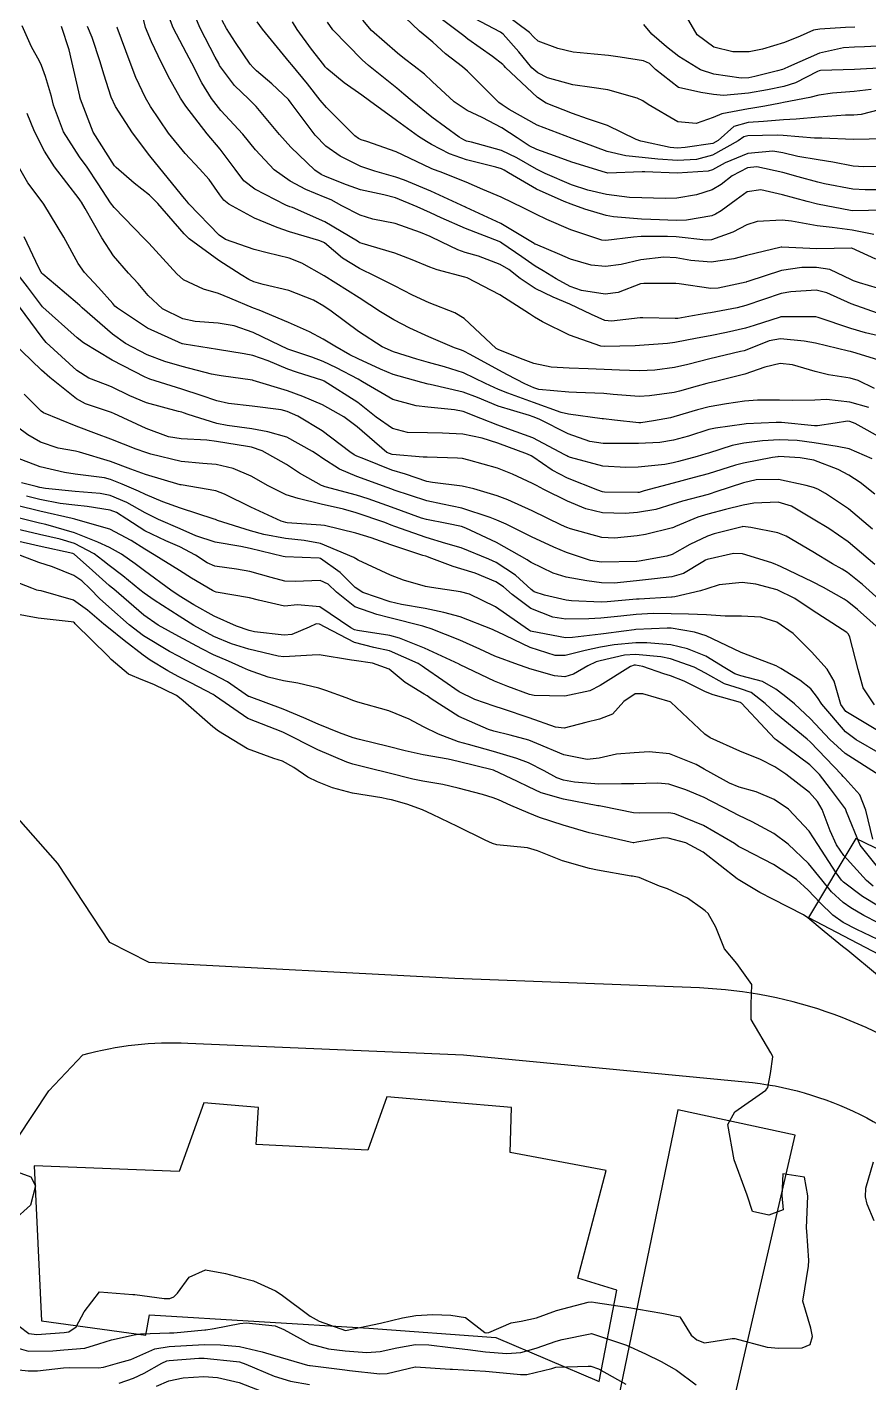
# Model space of a CAD drawing. Header units: metres. Extents: x 318500 to 325275, y 7408834 to 7428799.
# Drawn here: x 323613.6 to 323661.5, y 7419599.3 to 7419676.5 of the extents above; entities that cross this region are included whole.
import ezdxf

# ---------------------------------------------------------------- set-up
doc = ezdxf.new("R2010")
doc.units = ezdxf.units.M
doc.header["$MEASUREMENT"] = 0
for name, color, linetype in [('Curvas de Nivel 1m', 11, 'Continuous'), ('Curvas de Nivel 5m', 15, 'Continuous'), ('Edificações', 30, 'Continuous'), ('Vias Primárias', 230, 'Continuous'), ('Vias Secundárias', 230, 'Continuous')]:
    doc.layers.add(name, color=color, linetype=linetype)

msp = doc.modelspace()

# ---------------------------------------------------------------- linework, layer by layer
at = {"layer": 'Curvas de Nivel 1m', "flags": 128}
for points, elevation in [([(323662.341, 7419660.095), (323660.532, 7419660.739), (323659.136, 7419661.367), (323658.543, 7419661.522), (323657.092, 7419661.434), (323656.54, 7419661.328), (323655.538, 7419661.002), (323654.529, 7419660.644), (323654.039, 7419660.515), (323652.523, 7419660.234), (323652.366, 7419660.208), (323651.502, 7419660.06), (323650.667, 7419659.919), (323650.518, 7419659.906), (323648.669, 7419659.946), (323648.518, 7419659.943), (323646.888, 7419659.751), (323646.515, 7419659.8), (323645.751, 7419660.138), (323644.529, 7419660.719), (323643.571, 7419661.128), (323642.541, 7419661.61), (323641.698, 7419662.193), (323641.051, 7419662.699), (323640.558, 7419662.99), (323639.32, 7419663.465), (323638.564, 7419663.676), (323638.146, 7419663.817), (323637.236, 7419664.25), (323636.575, 7419664.57), (323636.033, 7419664.813), (323634.585, 7419665.321), (323633.318, 7419665.573), (323632.592, 7419665.785), (323631.55, 7419666.326), (323630.936, 7419666.666), (323630.605, 7419666.803), (323629.505, 7419667.253), (323628.614, 7419667.733), (323627.701, 7419668.379), (323626.637, 7419669.513), (323625.921, 7419670.401), (323624.67, 7419671.761), (323624.129, 7419672.428), (323623.581, 7419673.329), (323623.013, 7419674.445), (323622.708, 7419675.013), (323621.963, 7419676.458), (323621.453, 7419677.76)], 756), ([(323662.544, 7419661.487), (323661.003, 7419661.933), (323660.664, 7419662.052), (323660.552, 7419662.112), (323659.308, 7419662.709), (323658.558, 7419662.818), (323657.724, 7419662.813), (323656.556, 7419662.635), (323654.653, 7419662.018), (323654.578, 7419661.991), (323654.549, 7419661.981), (323652.951, 7419661.636), (323652.544, 7419661.62), (323650.734, 7419661.881), (323650.547, 7419661.901), (323648.731, 7419661.913), (323648.547, 7419661.876), (323647.266, 7419661.392), (323646.538, 7419661.297), (323645.18, 7419661.504), (323644.544, 7419661.739), (323643.747, 7419662.162), (323643.001, 7419662.62), (323642.557, 7419662.894), (323641.785, 7419663.414), (323640.645, 7419664.209), (323640.571, 7419664.252), (323640.494, 7419664.288), (323638.582, 7419665.034), (323637.206, 7419665.635), (323636.595, 7419665.92), (323635.845, 7419666.271), (323634.607, 7419666.782), (323633.949, 7419666.957), (323632.614, 7419667.232), (323631.818, 7419667.522), (323630.617, 7419668.002), (323630.38, 7419668.106), (323630.024, 7419668.349), (323628.64, 7419669.671), (323628.007, 7419670.376), (323626.674, 7419671.979), (323626.252, 7419672.396), (323625.452, 7419673.173), (323624.697, 7419674.159), (323624.6, 7419674.322), (323624.547, 7419674.422), (323624.336, 7419674.795), (323623.489, 7419676.439), (323622.756, 7419678.211)], 757), ([(323660.738, 7419676.501), (323660.209, 7419676.477), (323658.736, 7419676.389), (323658.384, 7419676.327), (323657.624, 7419675.987), (323656.726, 7419675.623), (323655.484, 7419675.251), (323654.721, 7419675.1), (323653.787, 7419675.1), (323652.723, 7419675.354), (323651.76, 7419676.06), (323650.756, 7419677.788)], 768), ([(323661.929, 7419663.285), (323660.57, 7419663.924), (323660.554, 7419663.924), (323658.569, 7419663.881), (323656.581, 7419663.979), (323656.553, 7419663.973), (323654.565, 7419663.499), (323653.849, 7419663.317), (323652.561, 7419663.117), (323651.408, 7419663.215), (323650.563, 7419663.362), (323649.877, 7419663.394), (323648.562, 7419663.254), (323647.434, 7419662.993), (323646.557, 7419662.865), (323645.741, 7419662.955), (323644.561, 7419663.292), (323643.96, 7419663.555), (323642.57, 7419664.134), (323642.54, 7419664.151), (323642.495, 7419664.181), (323640.587, 7419665.325), (323638.629, 7419666.23), (323638.6, 7419666.243), (323638.58, 7419666.251), (323636.613, 7419667.154), (323635.112, 7419667.793), (323634.625, 7419667.963), (323633.42, 7419668.302), (323632.633, 7419668.561), (323631.449, 7419669.145), (323630.641, 7419669.72), (323630.036, 7419670.349), (323628.677, 7419672.168), (323628.51, 7419672.372), (323627.575, 7419673.267), (323626.696, 7419674.007), (323626.498, 7419674.193), (323626.335, 7419674.395), (323625.498, 7419675.629), (323624.985, 7419676.416), (323624.737, 7419676.882)], 758), ([(323661.818, 7419664.685), (323660.585, 7419664.935), (323659.445, 7419665.099), (323658.588, 7419665.182), (323657.124, 7419665.452), (323656.593, 7419665.518), (323655.171, 7419665.432), (323654.588, 7419665.238), (323653.792, 7419664.822), (323652.575, 7419664.393), (323652.253, 7419664.375), (323650.577, 7419664.552), (323650.074, 7419664.581), (323648.577, 7419664.572), (323648.135, 7419664.549), (323646.573, 7419664.349), (323646.343, 7419664.362), (323644.582, 7419664.956), (323643.222, 7419665.539), (323642.595, 7419665.844), (323641.901, 7419666.19), (323640.609, 7419666.813), (323639.574, 7419667.262), (323638.622, 7419667.668), (323637.137, 7419668.252), (323636.761, 7419668.388), (323636.632, 7419668.444), (323635.404, 7419669.045), (323634.641, 7419669.406), (323632.972, 7419669.982), (323632.648, 7419670.085), (323632.498, 7419670.162), (323632.295, 7419670.315), (323630.674, 7419671.93), (323630.318, 7419672.345), (323629.598, 7419673.265), (323628.7, 7419674.349), (323628.566, 7419674.507), (323627.037, 7419676.387), (323626.736, 7419676.803)], 759), ([(323662.62, 7419667.237), (323661.314, 7419667.235), (323660.62, 7419667.275), (323659.008, 7419667.581), (323658.626, 7419667.673), (323657.512, 7419667.981), (323656.632, 7419668.221), (323655.167, 7419668.544), (323654.635, 7419668.49), (323653.754, 7419668.033), (323653.128, 7419667.536), (323652.618, 7419667.23), (323651.722, 7419666.95), (323650.61, 7419666.754), (323649.95, 7419666.74), (323648.61, 7419666.786), (323647.913, 7419666.808), (323646.613, 7419666.977), (323645.547, 7419667.209), (323644.62, 7419667.515), (323643.113, 7419668.173), (323642.782, 7419668.328), (323642.632, 7419668.404), (323641.502, 7419669.061), (323640.643, 7419669.48), (323638.924, 7419669.951), (323638.648, 7419670.015), (323638.49, 7419670.074), (323638.219, 7419670.236), (323636.667, 7419671.381), (323635.55, 7419672.277), (323635.087, 7419672.685), (323634.687, 7419673.017), (323633.067, 7419674.306), (323632.705, 7419674.633), (323631.045, 7419676.335), (323630.736, 7419676.772)], 761), ([(323662.637, 7419668.581), (323661.254, 7419668.552), (323660.636, 7419668.589), (323659.486, 7419668.805), (323658.64, 7419668.942), (323657.484, 7419669.139), (323656.644, 7419669.341), (323656.075, 7419669.429), (323654.643, 7419669.296), (323653.365, 7419668.767), (323652.633, 7419668.377), (323652.383, 7419668.302), (323650.631, 7419668.184), (323648.796, 7419668.262), (323648.632, 7419668.267), (323646.686, 7419668.184), (323646.631, 7419668.194), (323646.544, 7419668.218), (323644.637, 7419668.804), (323643.653, 7419669.177), (323642.644, 7419669.537), (323642.205, 7419669.746), (323641.528, 7419670.197), (323640.658, 7419670.765), (323639.538, 7419671.35), (323638.673, 7419671.751), (323637.937, 7419672.241), (323636.697, 7419673.402), (323636.254, 7419673.818), (323635.669, 7419674.276), (323635.111, 7419674.689), (323634.711, 7419675.011), (323633.23, 7419676.305), (323632.739, 7419676.891)], 762), ([(323662.442, 7419670.134), (323660.652, 7419670.095), (323658.866, 7419670.18), (323658.653, 7419670.174), (323658.45, 7419670.175), (323656.655, 7419670.331), (323656.309, 7419670.341), (323654.654, 7419670.306), (323654.427, 7419670.25), (323654.107, 7419670.028), (323652.642, 7419669.211), (323651.731, 7419668.967), (323650.638, 7419668.898), (323649.526, 7419668.974), (323648.64, 7419669.078), (323647.703, 7419669.176), (323646.643, 7419669.427), (323644.65, 7419670.15), (323642.661, 7419670.912), (323641.07, 7419671.808), (323640.678, 7419672.067), (323640.486, 7419672.212), (323638.706, 7419673.988), (323638.421, 7419674.234), (323637.449, 7419674.981), (323636.724, 7419675.633), (323636.387, 7419675.927), (323635.975, 7419676.271), (323634.747, 7419677.428)], 763), ([(323662.629, 7419671.921), (323661.087, 7419671.522), (323660.673, 7419671.484), (323660.208, 7419671.482), (323658.671, 7419671.377), (323657.389, 7419671.263), (323656.668, 7419671.22), (323655.544, 7419671.13), (323654.666, 7419671.068), (323653.86, 7419670.834), (323652.963, 7419670.045), (323652.648, 7419669.876), (323651.074, 7419669.637), (323650.645, 7419669.613), (323650.221, 7419669.652), (323648.649, 7419669.992), (323648.561, 7419670.014), (323648.297, 7419670.105), (323646.661, 7419670.895), (323645.533, 7419671.276), (323644.671, 7419671.578), (323643.182, 7419672.172), (323642.685, 7419672.486), (323640.865, 7419674.208), (323640.792, 7419674.29), (323640.712, 7419674.368), (323640.115, 7419674.817), (323638.726, 7419675.82), (323638.496, 7419676.002), (323638.188, 7419676.238), (323636.746, 7419677.317)], 764), ([(323662.448, 7419674.187), (323660.711, 7419674.088), (323658.775, 7419674.033), (323658.71, 7419674.017), (323658.611, 7419673.971), (323657.367, 7419673.323), (323656.697, 7419673.123), (323655.765, 7419672.932), (323654.691, 7419672.745), (323653.256, 7419672.609), (323652.689, 7419672.66), (323651.98, 7419672.768), (323650.695, 7419673.068), (323649.397, 7419674.09), (323649.049, 7419674.431), (323648.715, 7419674.587), (323647.377, 7419674.78), (323646.717, 7419674.877), (323645.901, 7419674.956), (323644.719, 7419675.063), (323643.833, 7419675.275), (323642.725, 7419675.704), (323642.466, 7419675.922), (323642.219, 7419676.188), (323640.746, 7419677.301)], 766), ([(323662.426, 7419653.004), (323660.761, 7419653.935), (323660.442, 7419654.053), (323660.317, 7419654.067), (323659.619, 7419653.952), (323658.602, 7419653.803), (323658.438, 7419653.805), (323656.561, 7419653.989), (323656.44, 7419654.001), (323656.266, 7419653.993), (323654.546, 7419653.911), (323654.438, 7419653.904), (323652.803, 7419653.676), (323652.433, 7419653.592), (323651.27, 7419653.219), (323650.424, 7419652.986), (323649.65, 7419652.853), (323648.42, 7419652.793), (323647.739, 7419652.791), (323646.42, 7419652.798), (323645.652, 7419652.907), (323644.428, 7419653.349), (323642.779, 7419654.175), (323642.442, 7419654.324), (323642.231, 7419654.396), (323640.451, 7419654.925), (323639.26, 7419655.42), (323638.462, 7419655.721), (323636.577, 7419656.15), (323636.469, 7419656.175), (323636.109, 7419656.265), (323634.813, 7419656.625), (323634.474, 7419656.733), (323633.747, 7419657.027), (323632.483, 7419657.613), (323632.014, 7419657.846), (323631.16, 7419658.33), (323630.496, 7419658.732), (323629.706, 7419659.148), (323628.51, 7419659.684), (323626.84, 7419660.387), (323626.521, 7419660.508), (323625.181, 7419661.065), (323624.529, 7419661.33), (323623.687, 7419661.588), (323622.537, 7419662.12), (323622.166, 7419662.454), (323620.566, 7419664.192), (323620.301, 7419664.474), (323618.596, 7419666.23), (323618.383, 7419666.503), (323617.681, 7419667.584), (323617.069, 7419668.523), (323616.629, 7419669.121), (323615.714, 7419670.539), (323615.156, 7419672.062), (323615.036, 7419672.546), (323614.691, 7419673.692), (323614.462, 7419674.318), (323614.344, 7419674.555), (323613.901, 7419675.374), (323613.36, 7419676.571)], 751), ([(323661.538, 7419654.839), (323660.458, 7419655.155), (323659.127, 7419655.293), (323658.459, 7419655.268), (323657.2, 7419655.242), (323656.459, 7419655.267), (323655.207, 7419655.261), (323654.458, 7419655.202), (323653.429, 7419655.062), (323652.453, 7419654.891), (323651.785, 7419654.722), (323650.444, 7419654.31), (323650.251, 7419654.264), (323649.28, 7419654.087), (323648.565, 7419653.971), (323648.438, 7419653.965), (323647.067, 7419654.121), (323646.441, 7419654.197), (323646.365, 7419654.207), (323644.445, 7419654.463), (323644.036, 7419654.566), (323642.454, 7419655.137), (323641, 7419655.664), (323640.465, 7419655.865), (323639.721, 7419656.217), (323638.476, 7419656.818), (323637.4, 7419657.167), (323636.482, 7419657.416), (323635.819, 7419657.606), (323634.487, 7419658.015), (323633.841, 7419658.296), (323632.503, 7419659.173), (323630.944, 7419660.334), (323630.524, 7419660.611), (323629.93, 7419660.948), (323628.537, 7419661.513), (323627.07, 7419661.849), (323626.536, 7419662), (323626.269, 7419662.126), (323625.815, 7419662.401), (323624.552, 7419663.213), (323622.873, 7419664.445), (323622.574, 7419664.733), (323621.081, 7419666.465), (323620.605, 7419666.937), (323619.743, 7419667.614), (323618.713, 7419668.499), (323618.622, 7419668.602), (323617.41, 7419670.519), (323616.678, 7419672.39), (323616.645, 7419672.53), (323616.637, 7419672.574), (323616.185, 7419674.535), (323616.033, 7419675.214), (323615.603, 7419676.541)], 752), ([(323661.853, 7419655.919), (323660.922, 7419656.381), (323660.476, 7419656.512), (323659.233, 7419656.714), (323658.479, 7419656.904), (323657.19, 7419657.276), (323656.484, 7419657.348), (323655.616, 7419657.138), (323654.477, 7419656.751), (323652.734, 7419656.308), (323652.472, 7419656.252), (323652.312, 7419656.211), (323651.766, 7419656.057), (323650.76, 7419655.773), (323650.465, 7419655.708), (323649.045, 7419655.507), (323648.461, 7419655.477), (323646.993, 7419655.591), (323646.463, 7419655.638), (323644.908, 7419655.701), (323644.464, 7419655.728), (323642.763, 7419655.878), (323642.467, 7419655.958), (323641.956, 7419656.188), (323640.985, 7419656.712), (323640.478, 7419656.977), (323638.854, 7419657.859), (323638.488, 7419658.051), (323638.358, 7419658.101), (323637.958, 7419658.238), (323636.499, 7419658.872), (323635.417, 7419659.366), (323634.513, 7419659.827), (323633.754, 7419660.298), (323632.532, 7419661.093), (323630.55, 7419662.34), (323629.267, 7419663.07), (323628.56, 7419663.34), (323627.297, 7419663.649), (323626.562, 7419663.833), (323624.942, 7419664.414), (323624.574, 7419664.659), (323622.854, 7419666.446), (323622.738, 7419666.584), (323622.603, 7419666.746), (323621.201, 7419668.464), (323620.631, 7419669.17), (323619.636, 7419670.485), (323618.672, 7419671.97), (323618.423, 7419672.504), (323618.003, 7419673.82), (323617.801, 7419674.513), (323617.341, 7419675.901), (323617.089, 7419676.525)], 753), ([(323662.101, 7419657.531), (323660.808, 7419657.935), (323660.491, 7419658.024), (323660.38, 7419658.054), (323658.498, 7419658.511), (323657.853, 7419658.623), (323656.501, 7419658.755), (323655.854, 7419658.645), (323654.491, 7419658.087), (323654.441, 7419658.071), (323654.232, 7419658.024), (323652.486, 7419657.611), (323651.243, 7419657.301), (323650.481, 7419657.131), (323649.364, 7419656.972), (323648.478, 7419656.94), (323647.342, 7419656.98), (323646.479, 7419657.01), (323645.573, 7419657.045), (323644.479, 7419657.091), (323643.463, 7419657.149), (323642.482, 7419657.35), (323641.873, 7419657.578), (323640.489, 7419658.123), (323640.339, 7419658.212), (323638.515, 7419659.904), (323637.985, 7419660.238), (323636.528, 7419660.81), (323635.569, 7419661.24), (323634.542, 7419661.762), (323633.479, 7419662.301), (323632.554, 7419662.754), (323631.588, 7419663.353), (323630.569, 7419664.216), (323630.494, 7419664.266), (323630.235, 7419664.345), (323628.577, 7419664.848), (323627.866, 7419665.091), (323626.588, 7419665.623), (323625.129, 7419666.412), (323624.837, 7419666.651), (323624.605, 7419666.96), (323624.009, 7419667.824), (323623.46, 7419668.437), (323622.633, 7419669.295), (323621.689, 7419670.46), (323620.673, 7419671.978), (323620.384, 7419672.474), (323619.838, 7419673.629), (323619.508, 7419674.488), (323618.761, 7419676.468), (323618.751, 7419676.5)], 754), ([(323662.725, 7419675.445), (323661.278, 7419675.381), (323660.724, 7419675.349), (323660.085, 7419675.311), (323658.72, 7419675.015), (323656.953, 7419674.237), (323656.711, 7419674.124), (323656.621, 7419674.091), (323656.342, 7419674.004), (323655.04, 7419673.68), (323654.704, 7419673.617), (323654.278, 7419673.601), (323652.707, 7419673.824), (323651.95, 7419674.058), (323650.718, 7419674.823), (323650.026, 7419675.384), (323649.184, 7419676.093), (323648.738, 7419676.655)], 767), ([(323661.882, 7419649.918), (323661.039, 7419650.572), (323660.401, 7419650.998), (323659.78, 7419651.326), (323658.409, 7419651.849), (323657.622, 7419651.978), (323656.411, 7419652.048), (323656.357, 7419652.045), (323656.042, 7419651.996), (323654.407, 7419651.686), (323653.937, 7419651.559), (323652.4, 7419651.069), (323651.603, 7419650.853), (323650.395, 7419650.545), (323648.749, 7419650.095), (323648.475, 7419650.012), (323648.389, 7419650.003), (323646.486, 7419650.031), (323646.389, 7419650.04), (323646.12, 7419650.133), (323644.397, 7419650.822), (323643.518, 7419651.28), (323642.409, 7419652.042), (323642.325, 7419652.098), (323642.116, 7419652.184), (323640.419, 7419652.815), (323639.539, 7419653.103), (323638.426, 7419653.323), (323637.282, 7419653.393), (323636.427, 7419653.4), (323635.286, 7419653.418), (323634.43, 7419653.641), (323633.5, 7419654.299), (323632.452, 7419655.126), (323630.555, 7419656.339), (323630.499, 7419656.369), (323630.47, 7419656.382), (323628.964, 7419656.852), (323628.477, 7419657.033), (323627.359, 7419657.504), (323626.484, 7419657.802), (323625.991, 7419657.905), (323624.486, 7419658.15), (323622.58, 7419658.449), (323622.49, 7419658.465), (323622.47, 7419658.47), (323620.503, 7419659.359), (323618.787, 7419660.496), (323618.646, 7419660.623), (323618.523, 7419660.765), (323617.702, 7419661.682), (323616.919, 7419662.524), (323616.548, 7419663.047), (323615.73, 7419664.538), (323614.598, 7419666.421), (323614.506, 7419666.551), (323613.678, 7419667.632), (323613.156, 7419668.572)], 749), ([(323661.738, 7419647.919), (323660.377, 7419649.076), (323659.073, 7419649.96), (323658.627, 7419650.201), (323658.393, 7419650.286), (323657.969, 7419650.399), (323656.398, 7419650.743), (323655.115, 7419650.727), (323654.395, 7419650.561), (323652.832, 7419650.043), (323652.511, 7419649.925), (323652.388, 7419649.892), (323650.925, 7419649.521), (323650.379, 7419649.344), (323649.417, 7419649.041), (323648.371, 7419648.86), (323647.672, 7419648.809), (323646.371, 7419648.851), (323645.441, 7419649.072), (323644.38, 7419649.509), (323643.042, 7419650.17), (323642.621, 7419650.405), (323642.393, 7419650.522), (323641.254, 7419651.053), (323640.402, 7419651.397), (323638.776, 7419651.857), (323638.407, 7419651.938), (323638.139, 7419651.966), (323636.408, 7419652.01), (323636.171, 7419652.027), (323634.409, 7419652.179), (323634.111, 7419652.293), (323632.432, 7419653.753), (323631.671, 7419654.322), (323630.45, 7419654.993), (323629.338, 7419655.475), (323628.461, 7419655.795), (323626.511, 7419656.39), (323626.47, 7419656.4), (323624.694, 7419656.647), (323624.464, 7419656.684), (323624.144, 7419656.746), (323622.471, 7419657.174), (323621.476, 7419657.459), (323620.48, 7419657.835), (323619.244, 7419658.489), (323618.498, 7419659.023), (323616.777, 7419660.526), (323616.646, 7419660.653), (323616.522, 7419660.769), (323615.253, 7419661.823), (323614.539, 7419662.438), (323614.484, 7419662.496), (323614.445, 7419662.551), (323614.31, 7419662.787), (323613.478, 7419664.566)], 748), ([(323661.873, 7419645.917), (323660.349, 7419647.2), (323659.257, 7419647.957), (323658.368, 7419648.493), (323657.135, 7419649.226), (323656.382, 7419649.466), (323654.996, 7419649.396), (323654.379, 7419649.289), (323653.377, 7419649.033), (323652.371, 7419648.771), (323651.813, 7419648.611), (323650.533, 7419648.068), (323650.416, 7419648.012), (323650.359, 7419647.987), (323648.822, 7419647.624), (323648.352, 7419647.542), (323647.065, 7419647.404), (323646.35, 7419647.45), (323644.565, 7419647.939), (323644.358, 7419648.015), (323644.054, 7419648.155), (323642.372, 7419648.965), (323640.991, 7419649.59), (323640.384, 7419649.825), (323639.068, 7419650.223), (323638.391, 7419650.369), (323636.706, 7419650.568), (323636.394, 7419650.642), (323635.168, 7419651.049), (323634.4, 7419651.288), (323632.795, 7419651.918), (323632.408, 7419652.077), (323632.247, 7419652.151), (323632.003, 7419652.316), (323630.428, 7419653.512), (323629.039, 7419654.361), (323628.444, 7419654.627), (323628.098, 7419654.721), (323626.448, 7419654.916), (323625.11, 7419655.07), (323624.448, 7419655.222), (323623.554, 7419655.536), (323622.454, 7419655.896), (323620.621, 7419656.468), (323620.461, 7419656.527), (323620.362, 7419656.571), (323618.476, 7419657.547), (323616.862, 7419658.524), (323616.494, 7419658.812), (323614.542, 7419660.55), (323614.52, 7419660.573), (323613.677, 7419661.708), (323612.998, 7419662.573)], 747), ([(323662.127, 7419643.913), (323661.168, 7419644.777), (323660.325, 7419645.445), (323660.021, 7419645.638), (323659.466, 7419645.953), (323658.34, 7419646.623), (323656.824, 7419647.514), (323656.356, 7419647.707), (323654.819, 7419648.013), (323654.361, 7419648.065), (323654.322, 7419648.059), (323654.166, 7419648.023), (323652.739, 7419647.659), (323652.352, 7419647.531), (323651.351, 7419647.054), (323650.336, 7419646.487), (323650.033, 7419646.376), (323648.461, 7419646.098), (323648.33, 7419646.081), (323648.306, 7419646.077), (323646.329, 7419646.04), (323645.69, 7419646.136), (323644.337, 7419646.59), (323643.605, 7419646.897), (323642.35, 7419647.489), (323640.892, 7419648.202), (323640.363, 7419648.441), (323639.996, 7419648.583), (323638.373, 7419649.122), (323637.284, 7419649.339), (323636.379, 7419649.531), (323634.528, 7419650.148), (323634.389, 7419650.198), (323634.129, 7419650.293), (323632.396, 7419650.917), (323631.419, 7419651.343), (323630.406, 7419651.975), (323630.197, 7419652.132), (323629.888, 7419652.348), (323628.422, 7419653.15), (323627.339, 7419653.468), (323626.429, 7419653.627), (323625.026, 7419653.816), (323624.433, 7419653.93), (323622.808, 7419654.444), (323622.54, 7419654.547), (323622.441, 7419654.581), (323622.267, 7419654.627), (323620.446, 7419655.108), (323619.482, 7419655.516), (323618.455, 7419656.013), (323618.103, 7419656.152), (323617.154, 7419656.52), (323616.466, 7419656.946), (323614.739, 7419658.548), (323614.494, 7419658.834), (323613.219, 7419660.57)], 746), ([(323661.846, 7419637.916), (323661.206, 7419638.892), (323660.918, 7419639.93), (323660.443, 7419641.772), (323660.378, 7419641.939), (323660.281, 7419642.038), (323660.022, 7419642.206), (323658.3, 7419643.307), (323657.323, 7419643.98), (323656.315, 7419644.468), (323655.103, 7419644.793), (323654.319, 7419644.893), (323653.022, 7419644.744), (323652.315, 7419644.518), (323651.962, 7419644.405), (323650.489, 7419644.068), (323650.338, 7419644.041), (323650.31, 7419644.041), (323648.468, 7419643.937), (323648.307, 7419643.927), (323646.653, 7419643.777), (323646.305, 7419643.767), (323644.615, 7419643.837), (323644.306, 7419643.871), (323643.071, 7419644.169), (323642.489, 7419644.355), (323642.313, 7419644.48), (323641.431, 7419645.303), (323640.328, 7419646.014), (323639.92, 7419646.214), (323638.339, 7419646.849), (323637.476, 7419647.11), (323636.348, 7419647.443), (323634.562, 7419648.081), (323634.358, 7419648.156), (323633.992, 7419648.294), (323632.368, 7419648.858), (323631.64, 7419649.052), (323630.375, 7419649.343), (323629.066, 7419649.674), (323628.383, 7419649.882), (323627.355, 7419650.38), (323626.395, 7419650.931), (323625.373, 7419651.378), (323624.402, 7419651.605), (323623.637, 7419651.666), (323622.403, 7419651.779), (323620.689, 7419652.186), (323620.407, 7419652.276), (323619.846, 7419652.478), (323618.418, 7419653.038), (323617.587, 7419653.348), (323616.429, 7419653.783), (323614.588, 7419654.549), (323614.441, 7419654.642), (323613.483, 7419655.598)], 744), ([(323662.207, 7419636.347), (323661.175, 7419636.966), (323660.224, 7419637.536), (323659.937, 7419637.944), (323659.553, 7419639.26), (323659.158, 7419639.956), (323658.265, 7419640.945), (323657.232, 7419641.98), (323656.289, 7419642.622), (323655.387, 7419642.91), (323654.294, 7419642.96), (323653.36, 7419642.968), (323652.295, 7419643.039), (323651.28, 7419643.075), (323650.296, 7419643.11), (323649.265, 7419643.116), (323648.294, 7419643.056), (323647.43, 7419642.976), (323646.291, 7419642.858), (323645.608, 7419642.819), (323644.29, 7419642.8), (323643.547, 7419642.906), (323642.298, 7419643.412), (323641.25, 7419644.196), (323640.756, 7419644.645), (323640.317, 7419644.921), (323639.127, 7419645.417), (323638.324, 7419645.662), (323637.876, 7419645.788), (323636.677, 7419646.255), (323636.332, 7419646.378), (323636.165, 7419646.43), (323634.341, 7419647.029), (323633.224, 7419647.424), (323632.351, 7419647.687), (323630.569, 7419648.124), (323630.357, 7419648.155), (323628.439, 7419648.288), (323628.359, 7419648.299), (323628.102, 7419648.373), (323626.372, 7419649.164), (323624.876, 7419649.919), (323624.385, 7419650.094), (323622.405, 7419650.435), (323622.39, 7419650.436), (323622.349, 7419650.45), (323620.388, 7419651.027), (323619.54, 7419651.335), (323618.399, 7419651.769), (323616.626, 7419652.308), (323616.407, 7419652.355), (323615.422, 7419652.54), (323614.415, 7419652.873), (323613.683, 7419653.299), (323612.435, 7419654.228)], 743), ([(323662.188, 7419635.131), (323660.805, 7419635.931), (323660.207, 7419636.382), (323658.861, 7419637.961), (323658.615, 7419638.346), (323658.239, 7419638.825), (323657.6, 7419639.333), (323656.525, 7419639.987), (323656.252, 7419640.139), (323656.004, 7419640.244), (323654.263, 7419640.901), (323652.64, 7419641.679), (323652.277, 7419641.852), (323651.611, 7419642.057), (323650.283, 7419642.281), (323650.066, 7419642.291), (323648.282, 7419642.204), (323648.191, 7419642.192), (323647.59, 7419642.11), (323646.444, 7419641.961), (323646.277, 7419641.94), (323644.672, 7419641.748), (323644.274, 7419641.738), (323642.37, 7419642.087), (323642.279, 7419642.116), (323642.167, 7419642.182), (323640.299, 7419643.507), (323638.811, 7419644.225), (323638.311, 7419644.344), (323636.657, 7419644.598), (323636.314, 7419644.664), (323635.05, 7419645.012), (323634.32, 7419645.299), (323632.474, 7419646.163), (323632.329, 7419646.25), (323632.296, 7419646.277), (323632.242, 7419646.311), (323630.341, 7419647.103), (323629.417, 7419647.281), (323628.345, 7419647.381), (323627.108, 7419647.623), (323626.352, 7419647.827), (323624.486, 7419648.418), (323624.361, 7419648.464), (323624.296, 7419648.486), (323622.37, 7419649.123), (323621.362, 7419649.468), (323620.374, 7419649.898), (323619.985, 7419650.084), (323619.055, 7419650.49), (323618.384, 7419650.755), (323618.041, 7419650.849), (323616.388, 7419651.058), (323615.78, 7419651.145), (323614.394, 7419651.472), (323612.949, 7419652.025)], 742), ([(323662.119, 7419633.911), (323660.188, 7419635.159), (323659.318, 7419635.953), (323658.217, 7419637.115), (323657.296, 7419637.979), (323656.711, 7419638.461), (323656.238, 7419638.822), (323655.485, 7419639.244), (323654.246, 7419639.578), (323653.909, 7419639.688), (323653.344, 7419640.034), (323652.26, 7419640.698), (323651.208, 7419641.118), (323650.269, 7419641.331), (323648.911, 7419641.449), (323648.27, 7419641.452), (323647.045, 7419641.341), (323646.266, 7419641.207), (323645.385, 7419641.017), (323644.259, 7419640.726), (323643.683, 7419640.734), (323642.265, 7419641.193), (323640.406, 7419642.08), (323640.279, 7419642.141), (323640.122, 7419642.212), (323638.29, 7419642.929), (323637.357, 7419643.181), (323636.297, 7419643.396), (323634.942, 7419643.639), (323634.303, 7419643.792), (323632.74, 7419644.306), (323632.313, 7419644.594), (323631.456, 7419645.458), (323630.329, 7419646.245), (323630.253, 7419646.265), (323628.33, 7419646.353), (323628.216, 7419646.371), (323626.336, 7419646.821), (323625.804, 7419646.932), (323624.341, 7419647.183), (323623.245, 7419647.538), (323622.352, 7419647.935), (323621.116, 7419648.462), (323620.364, 7419648.844), (323619.328, 7419649.444), (323618.373, 7419649.84), (323617.809, 7419649.944), (323616.375, 7419650.065), (323614.689, 7419650.234), (323614.377, 7419650.287), (323614.165, 7419650.34), (323613.335, 7419650.566)], 741), ([(323662.101, 7419628.613), (323661.031, 7419629.926), (323660.258, 7419631.829), (323660.231, 7419631.939), (323660.208, 7419631.997), (323660.151, 7419632.077), (323659.348, 7419633.138), (323658.72, 7419633.962), (323658.178, 7419634.502), (323656.251, 7419635.938), (323656.2, 7419635.974), (323656.177, 7419635.99), (323655.634, 7419636.574), (323654.287, 7419638.019), (323654.253, 7419638.043), (323654.23, 7419638.053), (323652.673, 7419638.482), (323652.236, 7419638.663), (323651.035, 7419639.269), (323650.245, 7419639.564), (323649.861, 7419639.69), (323648.675, 7419640.094), (323648.251, 7419640.177), (323648.177, 7419640.175), (323647.974, 7419640.104), (323646.239, 7419639.013), (323645.655, 7419638.717), (323644.233, 7419638.415), (323642.502, 7419638.446), (323642.233, 7419638.507), (323641, 7419638.961), (323640.241, 7419639.274), (323638.283, 7419640.197), (323638.25, 7419640.214), (323638.223, 7419640.23), (323636.263, 7419641.155), (323634.835, 7419641.718), (323634.274, 7419641.87), (323632.44, 7419642.146), (323632.278, 7419642.186), (323632.068, 7419642.313), (323630.297, 7419643.506), (323629.038, 7419643.62), (323628.298, 7419643.544), (323626.801, 7419643.886), (323626.304, 7419644.017), (323624.393, 7419644.334), (323624.309, 7419644.365), (323624.201, 7419644.422), (323623, 7419645.123), (323622.321, 7419645.574), (323620.883, 7419646.464), (323620.335, 7419646.777), (323619.557, 7419647.266), (323618.351, 7419647.914), (323616.412, 7419648.476), (323616.359, 7419648.489), (323616.205, 7419648.532), (323614.364, 7419648.943), (323613.055, 7419649.258)], 739), ([(323661.779, 7419627.607), (323661.403, 7419627.92), (323660.111, 7419629.345), (323659.701, 7419629.946), (323659.341, 7419630.743), (323658.869, 7419631.959), (323658.605, 7419632.414), (323658.16, 7419632.927), (323656.814, 7419633.984), (323656.176, 7419634.389), (323655.378, 7419634.806), (323654.189, 7419635.287), (323652.509, 7419636.045), (323652.203, 7419636.254), (323650.26, 7419638.07), (323650.23, 7419638.085), (323648.683, 7419638.542), (323648.234, 7419638.544), (323647.587, 7419638.11), (323646.95, 7419637.388), (323646.215, 7419637.102), (323645.439, 7419636.91), (323644.207, 7419636.597), (323643.708, 7419636.657), (323642.215, 7419637.183), (323640.749, 7419637.675), (323640.224, 7419637.838), (323639.122, 7419638.221), (323638.234, 7419638.665), (323637.3, 7419639.304), (323636.248, 7419640.033), (323636.116, 7419640.13), (323635.901, 7419640.265), (323634.261, 7419640.992), (323633.377, 7419641.185), (323632.267, 7419641.46), (323630.599, 7419642.335), (323630.283, 7419642.518), (323630.097, 7419642.529), (323629.692, 7419642.349), (323628.706, 7419641.931), (323628.273, 7419641.886), (323626.578, 7419642.085), (323626.276, 7419642.152), (323625.563, 7419642.401), (323624.288, 7419642.969), (323623.125, 7419643.61), (323622.305, 7419644.128), (323621.82, 7419644.455), (323620.321, 7419645.552), (323619.792, 7419645.946), (323619.022, 7419646.49), (323618.336, 7419646.874), (323617.674, 7419647.176), (323616.348, 7419647.71), (323614.717, 7419648.184), (323614.356, 7419648.264), (323613.134, 7419648.568)], 738), ([(323662.076, 7419626.463), (323661.163, 7419627.006), (323660.089, 7419627.823), (323660.028, 7419627.879), (323659.978, 7419627.942), (323659.678, 7419628.365), (323658.633, 7419629.962), (323658.131, 7419630.736), (323656.961, 7419631.982), (323656.155, 7419632.526), (323655.118, 7419632.964), (323654.162, 7419633.24), (323653.601, 7419633.465), (323652.547, 7419634.044), (323652.173, 7419634.263), (323651.714, 7419634.518), (323650.186, 7419635.134), (323649.036, 7419635.239), (323648.186, 7419635.191), (323647.186, 7419635.114), (323646.181, 7419634.892), (323645.511, 7419634.806), (323644.184, 7419635.066), (323642.651, 7419635.716), (323642.196, 7419635.905), (323641.128, 7419636.196), (323640.203, 7419636.419), (323639.903, 7419636.514), (323638.215, 7419637.256), (323636.63, 7419638.254), (323636.4, 7419638.426), (323636.233, 7419638.527), (323635.159, 7419639.196), (323634.247, 7419639.942), (323633.293, 7419640.3), (323632.252, 7419640.436), (323632.102, 7419640.462), (323630.256, 7419640.758), (323629.855, 7419640.747), (323628.254, 7419640.659), (323627.936, 7419640.692), (323626.26, 7419641.089), (323625.277, 7419641.393), (323624.271, 7419641.815), (323623.124, 7419642.437), (323622.288, 7419642.965), (323620.879, 7419643.887), (323620.307, 7419644.273), (323620.056, 7419644.474), (323619.096, 7419645.266), (323618.323, 7419645.846), (323617.963, 7419646.144), (323617.47, 7419646.513), (323616.338, 7419647.096), (323615.531, 7419647.35), (323614.346, 7419647.612), (323612.983, 7419647.938)], 737), ([(323662.064, 7419625.503), (323661.252, 7419625.922), (323660.5, 7419626.36), (323660.077, 7419626.664), (323659.412, 7419627.279), (323658.866, 7419627.958), (323658.104, 7419628.891), (323656.943, 7419629.982), (323656.129, 7419630.59), (323654.889, 7419631.258), (323654.144, 7419631.618), (323653.349, 7419632.032), (323652.553, 7419632.443), (323652.156, 7419632.64), (323651.128, 7419633.092), (323650.163, 7419633.408), (323649.537, 7419633.453), (323648.163, 7419633.418), (323647.468, 7419633.415), (323646.163, 7419633.413), (323644.782, 7419633.526), (323644.165, 7419633.636), (323643.779, 7419633.768), (323643.06, 7419634.167), (323642.177, 7419634.622), (323641.505, 7419634.865), (323640.186, 7419635.258), (323638.752, 7419635.664), (323638.194, 7419635.821), (323637.044, 7419636.247), (323636.206, 7419636.666), (323635.372, 7419637.113), (323634.219, 7419637.579), (323632.454, 7419638.081), (323632.228, 7419638.155), (323631.798, 7419638.316), (323630.645, 7419638.745), (323630.235, 7419638.878), (323629.041, 7419639.161), (323628.239, 7419639.291), (323627.359, 7419639.497), (323626.245, 7419639.894), (323625.901, 7419640.049), (323625.102, 7419640.407), (323624.255, 7419640.769), (323623.583, 7419641.107), (323622.271, 7419641.819), (323621.111, 7419642.462), (323620.288, 7419643.028), (323618.572, 7419644.496), (323618.43, 7419644.617), (323618.312, 7419644.712), (323617.363, 7419645.561), (323616.329, 7419646.488), (323616.249, 7419646.531), (323614.336, 7419646.948), (323613.833, 7419647.062), (323612.342, 7419647.406)], 736), ([(323662.019, 7419622.535), (323660.337, 7419623.936), (323660.043, 7419624.165), (323658.999, 7419625.013), (323658.067, 7419625.8), (323657.807, 7419625.973), (323656.079, 7419626.864), (323655.324, 7419627.243), (323654.09, 7419627.988), (323654.072, 7419628.002), (323654.047, 7419628.021), (323652.112, 7419629.537), (323651.123, 7419630.06), (323650.124, 7419630.341), (323649.849, 7419630.349), (323648.325, 7419630.097), (323648.157, 7419630.062), (323648.119, 7419630.065), (323647.945, 7419630.103), (323646.126, 7419630.522), (323645.62, 7419630.643), (323644.134, 7419631.065), (323642.797, 7419631.514), (323642.144, 7419631.771), (323641.172, 7419632.195), (323640.457, 7419632.509), (323640.154, 7419632.628), (323639.556, 7419632.816), (323638.16, 7419633.181), (323637.298, 7419633.379), (323636.163, 7419633.576), (323635.584, 7419633.689), (323634.168, 7419634.054), (323633.159, 7419634.3), (323632.174, 7419634.548), (323631.836, 7419634.654), (323630.185, 7419635.357), (323628.2, 7419636.37), (323626.211, 7419637.142), (323624.363, 7419638.418), (323624.284, 7419638.473), (323624.231, 7419638.505), (323622.969, 7419639.171), (323622.241, 7419639.542), (323621.649, 7419639.861), (323620.644, 7419640.466), (323620.254, 7419640.742), (323619.166, 7419641.587), (323618.277, 7419642.297), (323618.016, 7419642.504), (323617.085, 7419643.312), (323616.293, 7419643.876), (323614.442, 7419644.405), (323614.299, 7419644.424), (323614.196, 7419644.449), (323613.909, 7419644.556), (323612.309, 7419645.196)], 734), ([(323613.188, 7419602.558), (323613.744, 7419602.138), (323614.204, 7419602.082), (323615.745, 7419602.187), (323616.027, 7419602.236), (323616.446, 7419602.513), (323616.888, 7419603.379), (323617.77, 7419604.5), (323619.654, 7419604.357), (323619.769, 7419604.347), (323621.449, 7419604.127), (323621.767, 7419604.129), (323621.99, 7419604.215), (323622.195, 7419604.436), (323622.875, 7419605.338), (323623.79, 7419605.76), (323624.934, 7419605.549), (323625.784, 7419605.327), (323626.532, 7419605.129), (323627.773, 7419604.558), (323628.098, 7419604.357), (323629.758, 7419603.114), (323630.252, 7419602.829), (323631.75, 7419602.31), (323633.754, 7419602.728), (323634.998, 7419603.027), (323635.759, 7419603.161), (323636.725, 7419603.211), (323637.76, 7419603.182), (323638.583, 7419603.042), (323639.677, 7419602.201), (323639.75, 7419602.18), (323639.771, 7419602.178), (323639.923, 7419602.198), (323641.191, 7419602.751), (323641.757, 7419602.831), (323642.625, 7419603.033), (323643.763, 7419603.45), (323645.563, 7419603.918), (323645.768, 7419603.931), (323645.977, 7419603.909), (323647.765, 7419603.639), (323649.088, 7419603.405), (323649.762, 7419603.298), (323650.786, 7419603.085), (323651.43, 7419602.045), (323651.746, 7419601.774), (323652.174, 7419601.606), (323653.748, 7419601.858), (323653.905, 7419601.86), (323655.741, 7419601.358), (323656.421, 7419601.302), (323657.74, 7419601.321), (323658.198, 7419601.508), (323658.318, 7419601.961), (323658.23, 7419602.438), (323657.77, 7419603.97), (323658.094, 7419605.966), (323658.126, 7419606.287), (323657.996, 7419607.968), (323657.995, 7419608.131), (323658.069, 7419609.967), (323657.866, 7419611.036), (323656.631, 7419611.219), (323656.589, 7419609.983), (323656.653, 7419609.17), (323655.839, 7419608.87), (323654.909, 7419609.072), (323654.603, 7419610.009), (323653.88, 7419612.02), (323653.509, 7419614.026), (323653.917, 7419614.757), (323655.663, 7419615.994), (323655.78, 7419616.144), (323655.944, 7419616.935), (323656.068, 7419617.879), (323656.031, 7419617.989), (323655.962, 7419618.103), (323654.847, 7419620.007), (323654.846, 7419620.855), (323654.876, 7419622.007), (323654.028, 7419623.206), (323653.326, 7419624.031), (323652.828, 7419625.269), (323652.384, 7419626.045), (323652.222, 7419626.198), (323652.073, 7419626.313), (323651.222, 7419626.915), (323650.084, 7419627.45), (323649.616, 7419627.607), (323648.463, 7419628.094), (323648.091, 7419628.164), (323648.019, 7419628.173), (323646.096, 7419628.51), (323645.633, 7419628.599), (323644.103, 7419629.035), (323642.68, 7419629.603), (323642.114, 7419629.778), (323640.373, 7419629.949), (323640.117, 7419630.02), (323639.71, 7419630.214), (323638.131, 7419630.995), (323636.709, 7419631.684), (323636.145, 7419631.943), (323635.252, 7419632.273), (323634.371, 7419632.506), (323634.153, 7419632.557), (323633.823, 7419632.623), (323632.156, 7419632.887), (323631.026, 7419633.194), (323630.162, 7419633.533), (323629.622, 7419633.805), (323628.828, 7419634.36), (323628.175, 7419634.71), (323627.688, 7419634.864), (323626.185, 7419635.416), (323624.532, 7419636.415), (323624.204, 7419636.676), (323622.525, 7419638.146), (323622.229, 7419638.404), (323622.149, 7419638.451), (323620.855, 7419639.083), (323620.239, 7419639.331), (323619.422, 7419639.663), (323618.432, 7419640.497), (323618.253, 7419640.687), (323616.389, 7419642.528), (323616.334, 7419642.582), (323616.281, 7419642.619), (323616.161, 7419642.652), (323614.283, 7419642.859), (323612.843, 7419643.129)], 733), ([(323613.087, 7419611.337), (323613.857, 7419611.047), (323614.117, 7419610.546), (323613.839, 7419609.442), (323612.876, 7419608.564)], 733), ([(323661.836, 7419608.544), (323661.432, 7419609.502), (323661.334, 7419609.918), (323661.369, 7419610.405), (323661.806, 7419611.911)], 734), ([(323612.931, 7419601.363), (323613.729, 7419601.13), (323615.104, 7419601.154), (323615.73, 7419601.205), (323616.93, 7419601.31), (323617.736, 7419601.539), (323618.456, 7419601.772), (323619.744, 7419602.066), (323620.093, 7419602.117), (323621.746, 7419602.17), (323622.002, 7419602.182), (323623.749, 7419602.341), (323623.821, 7419602.347), (323624.294, 7419602.412), (323625.753, 7419602.713), (323626.103, 7419602.735), (323627.752, 7419602.58), (323628.244, 7419602.355), (323629.738, 7419601.554), (323630.785, 7419601.273), (323631.733, 7419601.157), (323632.975, 7419601.048), (323633.732, 7419601.104), (323634.68, 7419601.327), (323635.739, 7419601.503), (323636.501, 7419601.486), (323637.737, 7419601.345), (323638.726, 7419601.224), (323639.733, 7419601.09), (323640.929, 7419600.991), (323641.733, 7419601.05), (323642.612, 7419601.292), (323643.743, 7419601.702), (323644.088, 7419601.801), (323645.67, 7419602.121), (323645.75, 7419602.129), (323645.818, 7419602.119), (323647.74, 7419601.464), (323648.83, 7419600.987), (323649.727, 7419600.542), (323650.596, 7419600.057), (323651.708, 7419599.219)], 734), ([(323618.878, 7419599.307), (323619.707, 7419599.6), (323620.301, 7419599.871), (323621.318, 7419600.446), (323621.586, 7419600.578), (323621.722, 7419600.603), (323623.415, 7419600.733), (323623.725, 7419600.732), (323625.563, 7419600.551), (323625.722, 7419600.52), (323626.098, 7419600.384), (323627.71, 7419599.709), (323628.626, 7419599.431), (323629.704, 7419599.24)], 736), ([(323621.008, 7419599.143), (323621.705, 7419599.44), (323622.531, 7419599.609), (323623.709, 7419599.688), (323624.478, 7419599.639), (323625.704, 7419599.347), (323627.331, 7419598.73)], 737)]:
    msp.add_lwpolyline(points, dxfattribs=dict(at, elevation=elevation))
at = {"layer": 'Curvas de Nivel 5m', "flags": 128}
for points, elevation in [([(323662.504, 7419658.835), (323661.34, 7419659.095), (323660.511, 7419659.336), (323658.651, 7419659.968), (323658.521, 7419660.009), (323658.475, 7419660.016), (323656.52, 7419660.002), (323656.482, 7419659.991), (323655.01, 7419659.515), (323654.51, 7419659.365), (323653.43, 7419659.112), (323652.503, 7419658.933), (323651.769, 7419658.79), (323650.497, 7419658.548), (323650.076, 7419658.496), (323648.494, 7419658.377), (323648.242, 7419658.356), (323646.493, 7419658.314), (323646.292, 7419658.333), (323644.502, 7419658.959), (323642.966, 7419659.72), (323642.517, 7419659.988), (323642.226, 7419660.184), (323640.536, 7419661.251), (323638.681, 7419662.229), (323638.55, 7419662.272), (323636.978, 7419662.677), (323636.556, 7419662.829), (323635.545, 7419663.26), (323634.563, 7419663.632), (323632.704, 7419664.173), (323632.569, 7419664.222), (323632.514, 7419664.256), (323632.434, 7419664.312), (323630.586, 7419665.414), (323628.743, 7419666.223), (323628.599, 7419666.274), (323628.372, 7419666.372), (323626.609, 7419667.271), (323625.971, 7419667.757), (323625.474, 7419668.407), (323624.637, 7419669.546), (323623.884, 7419670.431), (323622.673, 7419671.999), (323622.375, 7419672.453), (323621.759, 7419673.527), (323621.289, 7419674.464), (323620.718, 7419675.651), (323620.39, 7419676.475), (323620.264, 7419676.95)], 755), ([(323662.432, 7419666.083), (323660.602, 7419666.048), (323660.487, 7419666.056), (323658.607, 7419666.426), (323658.017, 7419666.568), (323656.615, 7419666.957), (323655.383, 7419667.244), (323654.616, 7419667.117), (323653.98, 7419666.659), (323653.132, 7419666.042), (323652.801, 7419665.843), (323652.596, 7419665.763), (323651.156, 7419665.5), (323650.591, 7419665.489), (323649.137, 7419665.547), (323648.592, 7419665.575), (323647.014, 7419665.704), (323646.595, 7419665.767), (323645.373, 7419666.142), (323644.604, 7419666.417), (323644.19, 7419666.572), (323642.616, 7419667.279), (323641.041, 7419668.204), (323640.786, 7419668.362), (323640.632, 7419668.438), (323640.318, 7419668.528), (323638.637, 7419668.937), (323637.673, 7419669.277), (323636.645, 7419669.81), (323636.36, 7419669.978), (323635.913, 7419670.271), (323634.663, 7419671.184), (323633.121, 7419672.306), (323632.683, 7419672.622), (323631.691, 7419673.326), (323630.698, 7419674.135), (323630.6, 7419674.243), (323630.518, 7419674.343), (323629.83, 7419675.236), (323629.008, 7419676.366), (323628.736, 7419676.799)], 760), ([(323661.671, 7419672.955), (323660.693, 7419672.835), (323659.467, 7419672.734), (323658.69, 7419672.626), (323658.169, 7419672.496), (323656.683, 7419672.205), (323656.502, 7419672.173), (323655.617, 7419672.006), (323654.826, 7419671.87), (323654.677, 7419671.852), (323653.162, 7419671.554), (323652.67, 7419671.359), (323651.71, 7419671.013), (323650.665, 7419671.098), (323648.977, 7419672.096), (323648.683, 7419672.303), (323648.343, 7419672.448), (323646.692, 7419672.924), (323645.772, 7419673.061), (323644.696, 7419673.213), (323643.258, 7419673.616), (323642.706, 7419673.887), (323642.369, 7419674.185), (323641.616, 7419675.093), (323640.729, 7419676.103), (323640.572, 7419676.212), (323638.744, 7419677.176)], 765), ([(323661.73, 7419651.92), (323660.418, 7419652.493), (323659.737, 7419652.634), (323658.423, 7419652.835), (323657.446, 7419652.959), (323656.425, 7419653), (323655.476, 7419652.952), (323654.422, 7419652.822), (323653.764, 7419652.686), (323652.413, 7419652.253), (323652.261, 7419652.203), (323651.764, 7419652.056), (323650.704, 7419651.77), (323650.406, 7419651.694), (323649.921, 7419651.593), (323648.404, 7419651.451), (323647.717, 7419651.424), (323646.404, 7419651.514), (323644.563, 7419651.993), (323644.409, 7419652.051), (323644.344, 7419652.086), (323644.235, 7419652.153), (323642.424, 7419653.11), (323640.993, 7419653.64), (323640.434, 7419653.832), (323639.452, 7419654.22), (323638.446, 7419654.609), (323637.967, 7419654.718), (323636.449, 7419654.87), (323635.771, 7419654.949), (323634.455, 7419655.309), (323632.724, 7419656.307), (323632.472, 7419656.46), (323631.253, 7419657.103), (323630.481, 7419657.467), (323629.838, 7419657.704), (323628.488, 7419658.175), (323628.038, 7419658.375), (323626.501, 7419659.116), (323625.419, 7419659.494), (323624.508, 7419659.652), (323623.201, 7419659.749), (323622.512, 7419659.898), (323621.346, 7419660.462), (323620.527, 7419661.217), (323619.966, 7419661.911), (323619.418, 7419662.487), (323618.555, 7419663.485), (323617.89, 7419664.51), (323616.952, 7419666.167), (323616.732, 7419666.528), (323616.68, 7419666.608), (323616.602, 7419666.725), (323615.203, 7419668.544), (323614.633, 7419669.431), (323614.074, 7419670.559), (323613.642, 7419671.589)], 750), ([(323662.283, 7419642.089), (323660.88, 7419643.353), (323660.308, 7419643.818), (323660.121, 7419643.943), (323658.956, 7419644.6), (323658.32, 7419644.928), (323656.536, 7419645.78), (323656.329, 7419645.873), (323656.243, 7419645.906), (323656.006, 7419645.995), (323654.338, 7419646.525), (323653.838, 7419646.527), (323652.332, 7419646.187), (323652.234, 7419646.149), (323652.084, 7419646.052), (323650.983, 7419645.403), (323650.321, 7419645.213), (323649.333, 7419645.098), (323648.319, 7419644.985), (323647.046, 7419644.848), (323646.317, 7419644.857), (323645.481, 7419644.976), (323644.32, 7419645.195), (323643.582, 7419645.42), (323642.328, 7419646.023), (323642.232, 7419646.084), (323642.09, 7419646.184), (323640.344, 7419647.152), (323638.602, 7419647.982), (323638.358, 7419648.066), (323637.523, 7419648.243), (323636.363, 7419648.468), (323636.084, 7419648.545), (323634.373, 7419649.174), (323633.045, 7419649.638), (323632.383, 7419649.852), (323630.594, 7419650.337), (323630.442, 7419650.39), (323630.391, 7419650.409), (323629.145, 7419651.106), (323628.402, 7419651.607), (323627.027, 7419652.384), (323626.413, 7419652.581), (323626.184, 7419652.623), (323624.417, 7419652.909), (323623.862, 7419652.985), (323622.419, 7419653.059), (323621.696, 7419653.182), (323620.428, 7419653.647), (323618.588, 7419654.498), (323618.489, 7419654.548), (323618.441, 7419654.57), (323616.977, 7419655.054), (323616.448, 7419655.336), (323614.948, 7419656.545), (323614.466, 7419656.978), (323612.801, 7419658.575)], 745), ([(323661.767, 7419630.274), (323661.366, 7419631.922), (323661.025, 7419632.794), (323660.168, 7419633.747), (323660.075, 7419633.848), (323659.996, 7419633.943), (323658.198, 7419635.816), (323658.024, 7419635.972), (323656.222, 7419637.444), (323655.635, 7419637.999), (323654.84, 7419638.615), (323654.238, 7419638.827), (323653.327, 7419639.12), (323652.247, 7419639.716), (323651.601, 7419640.056), (323650.257, 7419640.538), (323649.693, 7419640.644), (323648.26, 7419640.784), (323647.623, 7419640.746), (323646.255, 7419640.43), (323646.021, 7419640.365), (323645.537, 7419640.137), (323644.732, 7419639.659), (323644.244, 7419639.519), (323643.652, 7419639.567), (323642.248, 7419639.965), (323642.086, 7419640.02), (323641.605, 7419640.19), (323640.257, 7419640.699), (323639.394, 7419641.088), (323638.271, 7419641.604), (323636.632, 7419642.255), (323636.281, 7419642.359), (323636.151, 7419642.393), (323634.289, 7419642.871), (323633.533, 7419643.056), (323632.298, 7419643.505), (323631.244, 7419644.326), (323630.775, 7419644.794), (323630.317, 7419644.991), (323628.888, 7419644.934), (323628.316, 7419644.955), (323627.531, 7419645.164), (323626.321, 7419645.507), (323625.556, 7419645.635), (323624.324, 7419645.813), (323623.897, 7419645.997), (323623.228, 7419646.437), (323622.337, 7419646.917), (323621.54, 7419647.26), (323620.35, 7419647.826), (323619.31, 7419648.486), (323618.736, 7419648.866), (323618.365, 7419649.004), (323617.057, 7419649.209), (323616.367, 7419649.279), (323615.522, 7419649.385), (323614.371, 7419649.616), (323613.609, 7419649.798)], 740), ([(323662.05, 7419624.563), (323660.854, 7419625.132), (323660.064, 7419625.529), (323659.478, 7419625.949), (323658.76, 7419626.643), (323658.084, 7419627.373), (323657.415, 7419627.977), (323656.103, 7419628.836), (323654.428, 7419629.703), (323654.118, 7419629.865), (323653.883, 7419630.024), (323652.135, 7419631.058), (323650.5, 7419631.711), (323650.146, 7419631.771), (323648.484, 7419631.756), (323648.145, 7419631.776), (323646.379, 7419632.127), (323646.184, 7419632.163), (323646.15, 7419632.167), (323646.112, 7419632.168), (323644.154, 7419632.546), (323642.9, 7419632.912), (323642.161, 7419633.251), (323641.536, 7419633.562), (323640.17, 7419634.21), (323638.177, 7419634.693), (323637.593, 7419634.824), (323636.182, 7419635.084), (323635.159, 7419635.302), (323634.189, 7419635.55), (323632.557, 7419635.944), (323632.196, 7419636.041), (323631.425, 7419636.322), (323630.207, 7419636.822), (323629.385, 7419637.18), (323628.22, 7419637.679), (323626.273, 7419638.39), (323626.24, 7419638.4), (323625.051, 7419639.221), (323624.242, 7419639.651), (323623.722, 7419639.905), (323622.714, 7419640.443), (323622.254, 7419640.689), (323621.748, 7419640.964), (323620.271, 7419641.858), (323619.458, 7419642.482), (323618.295, 7419643.49), (323617.767, 7419643.973), (323617.227, 7419644.516), (323616.759, 7419644.975), (323616.311, 7419645.289), (323615.091, 7419645.77), (323614.322, 7419646.015), (323612.873, 7419646.572)], 735), ([(323612.098, 7419600.19), (323613.712, 7419600.018), (323614.237, 7419600.017), (323615.715, 7419600.188), (323616.038, 7419600.194), (323617.715, 7419600.179), (323617.987, 7419600.225), (323618.926, 7419600.482), (323619.542, 7419600.653), (323619.724, 7419600.734), (323620.916, 7419601.269), (323621.734, 7419601.404), (323622.707, 7419601.459), (323623.736, 7419601.502), (323624.647, 7419601.495), (323625.735, 7419601.395), (323627.016, 7419601.085), (323627.728, 7419600.886), (323629.592, 7419600.341), (323629.72, 7419600.311), (323629.753, 7419600.306), (323631.716, 7419600.065), (323631.988, 7419600.034), (323633.713, 7419599.844), (323634.136, 7419599.854), (323635.72, 7419600.234), (323635.746, 7419600.233), (323637.718, 7419600.102), (323637.849, 7419600.097), (323639.717, 7419599.994), (323639.94, 7419599.975), (323641.714, 7419599.803), (323642.082, 7419599.807), (323643.498, 7419600.153), (323643.665, 7419600.207), (323643.721, 7419600.214), (323645.563, 7419600.282), (323645.722, 7419600.269), (323646.159, 7419600.116), (323647.707, 7419599.257)], 735)]:
    msp.add_lwpolyline(points, dxfattribs=dict(at, elevation=elevation))
at = {"layer": 'Edificações'}
for points in [[(323665.172, 7419621.265), (323667.461, 7419625.152), (323669.006, 7419624.523), (323670.035, 7419627.095), (323665.09, 7419630.158), (323664.051, 7419628.737), (323660.799, 7419630.316), (323658.107, 7419625.822), (323663.71, 7419622.884), (323663.213, 7419622.116), (323665.172, 7419621.265)], [(323646.192, 7419599.413), (323647.204, 7419604.606), (323644.976, 7419605.281), (323646.597, 7419611.418), (323641.128, 7419612.43), (323641.196, 7419614.993), (323634.106, 7419615.6), (323633.026, 7419612.564), (323626.68, 7419612.902), (323626.815, 7419614.993), (323623.709, 7419615.262), (323622.291, 7419611.351), (323614.055, 7419611.688), (323614.46, 7419602.853), (323620.401, 7419602.043), (323620.604, 7419603.19), (323633.094, 7419602.448), (323640.318, 7419601.908), (323646.192, 7419599.413)], [(323651.643, 7419583.159), (323653.792, 7419591.424), (323652.717, 7419593.357), (323657.338, 7419613.43), (323650.657, 7419614.861), (323646.264, 7419593.52), (323643.629, 7419586.695), (323651.643, 7419583.159)]]:
    msp.add_lwpolyline(points, close=True, dxfattribs=at)
at = {"layer": 'Vias Primárias'}
for points in [[(323415.833, 7419583.302), (323419.047, 7419572.746), (323421.03, 7419562.086), (323421.351, 7419557.374), (323421.618, 7419546.016), (323420.655, 7419534.774), (323419.854, 7419529.552), (323419.495, 7419524.986, 0.238184), (323422.135, 7419522.665), (323425.333, 7419521.775), (323439.384, 7419519.04), (323447.038, 7419517.341, 0.392019), (323449.506, 7419518.783), (323449.894, 7419520.081), (323454.112, 7419536.783), (323456.933, 7419548.508), (323462.14, 7419572.405), (323463.204, 7419579.599, 0.075507), (323463.151, 7419593.445, 0), (323461.926, 7419601.304, 0.173993), (323443.828, 7419629.608, 0.279998), (323404.325, 7419640.182, 0.277838)], [(323934.92, 7420316.776, 0), (323936.242, 7420308.849)], [(323715.644, 7420145.548, 0), (323709.04, 7420132.939)], [(323939.281, 7420278.615, 0), (323933.27, 7420270.921)], [(323836.404, 7420021.217), (323839.692, 7420014.547, -0.172492), (323840.737, 7420005.613, 0), (323839.679, 7420000.995, -0.226003), (323822.498, 7419987.869), (323816.045, 7419986.261), (323809.838, 7419985.761), (323797.857, 7419985.557), (323783.43, 7419986.553), (323778.024, 7419986.103, 0.920221), (323778.024, 7419984.652), (323787.034, 7419982.652), (323805.471, 7419977.44), (323826.967, 7419970.976), (323850.367, 7419962.962), (323868.105, 7419955.747), (323881.534, 7419947.778), (323892.006, 7419939.962), (323903.28, 7419930.644), (323910.885, 7419924.39)], [(323831.088, 7420001.787, 0), (323833.844, 7420008.443, 0.220888)], [(323610.99, 7419556.287), (323627.066, 7419558.252), (323659.293, 7419560.454), (323683.471, 7419560.529, 0.353691), (323695.122, 7419571.131, 0.11205), (323690.539, 7419583.843, -0.00938), (323679.973, 7419601.061, 0.094868), (323666.408, 7419616.503, 0.156615), (323651.891, 7419621.804), (323637.983, 7419622.353)], [(323638.479, 7419618), (323654.492, 7419616.467, -0.184351), (323666.478, 7419610.528, -0.048143), (323679.166, 7419593.837, 0.001925), (323686.453, 7419582.151, -0.178222), (323688.287, 7419573.492, -0.348556), (323679.753, 7419565.445), (323660.37, 7419564.57), (323623.134, 7419562.075), (323608.724, 7419560.815, 0.19025), (323600.861, 7419556.888), (323588.101, 7419543.31), (323579.113, 7419533.164), (323566.454, 7419519.724, 0.115905), (323562.955, 7419513.679, 0.042894), (323560.184, 7419500.559), (323559.302, 7419491.707), (323558.234, 7419483.1)]]:
    msp.add_lwpolyline(points, format="xyb", dxfattribs=at)
at = {"layer": 'Vias Secundárias'}
msp.add_lwpolyline([(323637.983, 7419622.353), (323620.597, 7419623.251), (323618.359, 7419624.387), (323615.401, 7419628.887), (323610.752, 7419634.146), (323603.962, 7419638.175), (323596.634, 7419641.601), (323579.594, 7419645.243), (323567.023, 7419647.325), (323565.611, 7419640.609), (323578.787, 7419636.849), (323588.67, 7419639.065), (323599.628, 7419636.177), (323610.87, 7419628.361), (323612.618, 7419625.674), (323611.946, 7419622.451), (323608.714, 7419618.47), (323599.364, 7419606.89)], dxfattribs=at)
msp.add_lwpolyline([(323611.297, 7419610.554), (323614.891, 7419615.951), (323616.816, 7419618.007, -0.076798), (323622.792, 7419618.671), (323638.479, 7419618)], format="xyb", dxfattribs=at)

doc.saveas('drawing.dxf')
